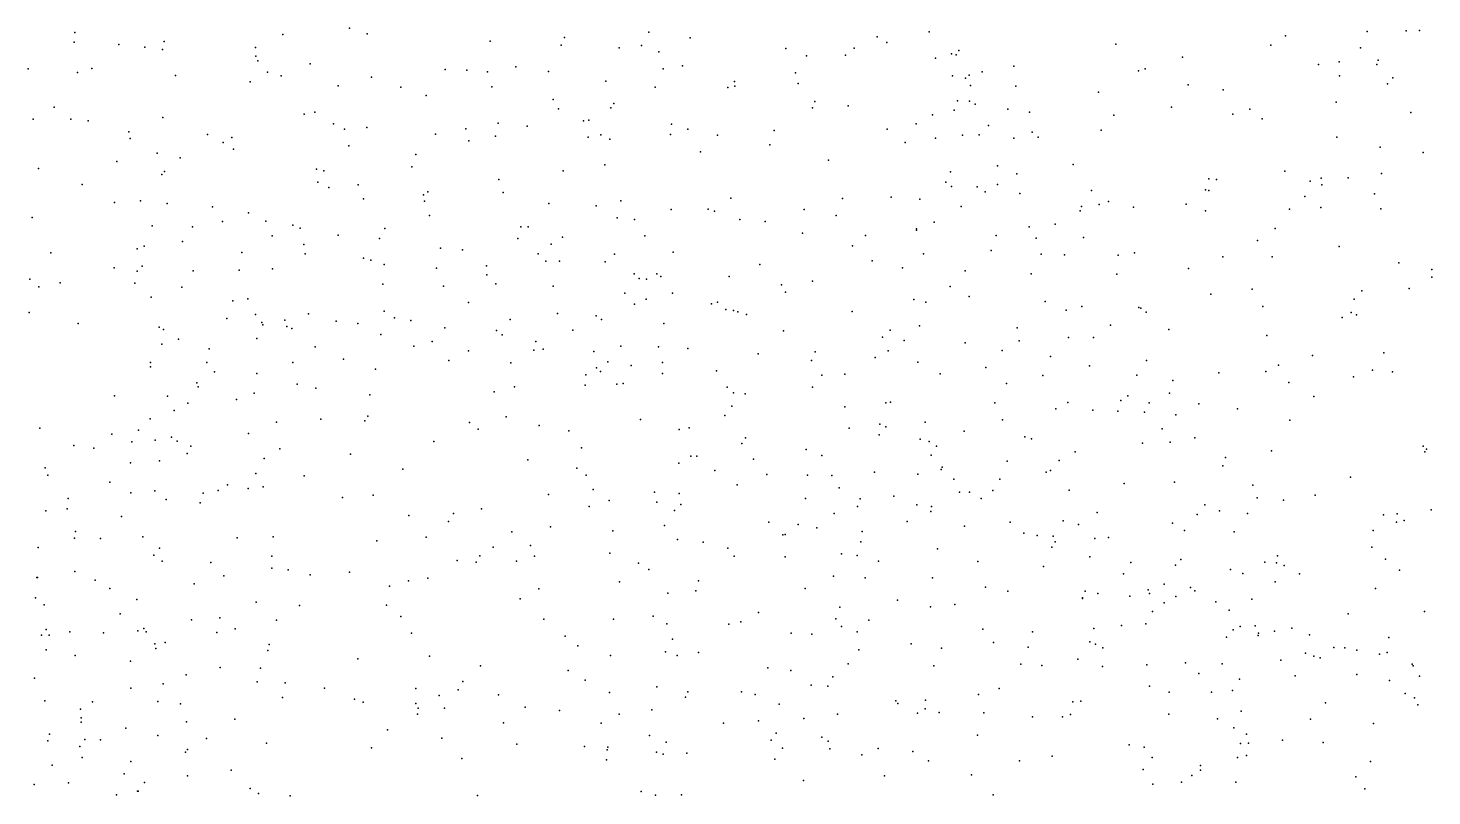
# Model space of a CAD drawing. Header units: metres. Extents: x -25 to 25, y -27.7 to 27.8.
# Drawn here: x -7.932 to -6.386, y 5.093 to 5.939 of the extents above; entities that cross this region are included whole.
import ezdxf

# ---------------------------------------------------------------- set-up
doc = ezdxf.new("R2010")
doc.units = ezdxf.units.M

msp = doc.modelspace()

# ---------------------------------------------------------------- linework, layer by layer
for p in [(-7.578, 5.9385, 21.4595), (-7.8812, 5.923, 15.9044), (-7.8804, 5.9338, 4.4609), (-7.7821, 5.9238, -0.7834), (-7.6512, 5.9314, -9.646), (-7.5585, 5.9322, 15.9353), (-7.423, 5.9242, -4.6136), (-7.3413, 5.928, 15.8193), (-7.2483, 5.934, -7.6147), (-7.2028, 5.9277, 25.7848), (-6.997, 5.9287, 25.5552), (-6.9863, 5.9225, 21.6341), (-6.9396, 5.9343, 25.2866), (-6.734, 5.9209, 15.2124), (-6.5474, 5.9298, 22.0088), (-6.4574, 5.9348, -23.1282), (-6.4143, 5.9356, 23.7515), (-6.3997, 5.9357, 15.8869), (-7.8321, 5.9203, 17.3688), (-7.8032, 5.9174, 17.7048), (-7.7838, 5.9149, -9.7399), (-7.6816, 5.9173, 21.4812), (-7.681, 5.9077, 15.9227), (-7.345, 5.9198, -9.0658), (-7.2809, 5.9168, 18.7837), (-7.2563, 5.9195, -19.3175), (-7.2372, 5.9122, -8.1257), (-7.0977, 5.916, 25.7292), (-7.0746, 5.9078, -6.9256), (-7.0319, 5.9087, 25.6526), (-7.0223, 5.9164, 20.9334), (-6.9326, 5.9053, 17.0988), (-6.9151, 5.9102, 25.0722), (-6.9101, 5.9092, 24.4353), (-6.9069, 5.9139, 24.9558), (-6.6609, 5.9064, 16.9201), (-6.5633, 5.9198, 16.8428), (-6.4646, 5.9169, 22.9013), (-7.9319, 5.8935, 17.3581), (-7.8776, 5.8897, 19.5667), (-7.8617, 5.894, 25.9168), (-7.679, 5.9026, 25.9254), (-7.6683, 5.8901, -0.3152), (-7.6214, 5.8992, 17.4458), (-7.4725, 5.8931, -0.1602), (-7.4489, 5.8922, 24.6695), (-7.4259, 5.8905, 17.423), (-7.3947, 5.8958, 25.9079), (-7.3587, 5.8906, 20.1965), (-7.2327, 5.8937, 21.5126), (-7.2114, 5.8969, -7.805), (-6.8813, 5.8902, 24.6933), (-6.8464, 5.8967, 17.0451), (-6.7091, 5.8914, 0.2775), (-6.7019, 5.8935, 21.1717), (-6.5111, 5.8983, 21.2832), (-6.4883, 5.9015, 15.7642), (-6.4466, 5.8986, -13.5054), (-6.4454, 5.9032, 19.0769), (-7.7696, 5.8862, 21.5109), (-7.6873, 5.8792, 14.7399), (-7.6534, 5.886, 17.8556), (-7.5904, 5.8749, 23.7597), (-7.5537, 5.8845, 24.3955), (-7.2956, 5.8802, 15.1493), (-7.1542, 5.8798, -4.7626), (-7.1537, 5.8745, 17.2863), (-7.0868, 5.8893, 21.5785), (-7.0838, 5.8774, 15.6454), (-6.914, 5.8858, 25.5042), (-6.8997, 5.8834, 24.5668), (-6.8957, 5.8867, 24.1376), (-6.8941, 5.8752, 25.3364), (-6.8444, 5.8745, -5.0893), (-6.6546, 5.8762, 23.883), (-6.4879, 5.8861, 16.8213), (-6.4349, 5.8772, 15.1003), (-6.429, 5.8839, 22.0811), (-7.5216, 5.8734, 25.9491), (-7.4937, 5.8643, 21.4903), (-7.4213, 5.8738, 18.2433), (-7.3536, 5.86, 19.1306), (-7.2413, 5.8735, 25.8647), (-7.1613, 5.8731, -0.0819), (-6.7533, 5.868, -5.2205), (-6.6158, 5.8704, 19.1874), (-7.9031, 5.8514, 21.5655), (-7.6279, 5.8436, 23.9838), (-7.616, 5.846, 24.1422), (-7.348, 5.8495, 20.4965), (-7.2901, 5.8508, -4.6609), (-7.287, 5.8555, -7.4036), (-7.0681, 5.8508, 19.6273), (-7.0656, 5.8578, 15.2658), (-7.0288, 5.853, 25.758), (-6.9122, 5.848, 0.0671), (-6.9085, 5.8585, 21.721), (-6.8953, 5.8582, 15.5996), (-6.8891, 5.8547, 24.8941), (-6.8529, 5.8493, 24.0337), (-6.8291, 5.8459, 19.3625), (-6.6729, 5.8516, 15.624), (-6.6054, 5.8436, 16.9363), (-6.5867, 5.8492, 15.6622), (-6.4916, 5.8571, 25.0265), (-6.4094, 5.8456, 23.7601), (-7.9263, 5.8382, 4.0642), (-7.8849, 5.8381, 15.8349), (-7.8656, 5.8365, 17.4494), (-7.7836, 5.84, 17.487), (-7.5955, 5.8332, 21.5081), (-7.559, 5.8291, 15.8407), (-7.4143, 5.8339, -9.2124), (-7.3823, 5.8305, -8.7861), (-7.3202, 5.8366, 18.4927), (-7.3146, 5.837, 25.9487), (-7.2234, 5.8327, 17.3544), (-6.954, 5.8331, 25.7227), (-6.9362, 5.843, 24.2705), (-6.8744, 5.8313, 25.0479), (-6.7365, 5.8427, 21.8838), (-6.5731, 5.8387, -20.7377), (-7.8209, 5.8243, 21.5562), (-7.8195, 5.8168, -1.012), (-7.7344, 5.8213, -22.2475), (-7.7171, 5.8124, 17.5379), (-7.7076, 5.8179, 21.5336), (-7.5836, 5.8272, -21.2724), (-7.4833, 5.8216, -9.3933), (-7.4499, 5.8276, 17.5026), (-7.4465, 5.8145, 23.4206), (-7.4171, 5.8197, 15.7684), (-7.3151, 5.8186, 15.7217), (-7.3012, 5.821, -7.2542), (-7.2913, 5.8164, 17.4328), (-7.2245, 5.8212, -13.2465), (-7.2053, 5.8272, 15.6641), (-7.1726, 5.8208, 21.5741), (-7.1102, 5.8257, -19.5355), (-6.9858, 5.8273, 15.592), (-6.9661, 5.8127, -4.903), (-6.9329, 5.8175, 24.373), (-6.9029, 5.8207, 24.6263), (-6.8845, 5.821, 25.6164), (-6.8464, 5.8173, 25.5029), (-6.8263, 5.824, 21.7981), (-6.8198, 5.8186, 15.5797), (-6.7502, 5.826, -6.8031), (-6.4908, 5.8183, 15.6872), (-7.7899, 5.8007, -4.3548), (-7.7056, 5.8051, 15.8354), (-7.5786, 5.8088, 25.9992), (-7.5048, 5.7995, -4.5486), (-7.1916, 5.8022, 25.9282), (-7.115, 5.8101, 25.8764), (-6.4431, 5.8074, 16.8531), (-6.3957, 5.8015, -5.6227), (-7.9204, 5.7841, 4.8386), (-7.834, 5.7915, 25.9723), (-7.7644, 5.7956, 4.4703), (-7.6143, 5.7832, -22.7684), (-7.6061, 5.7815, 19.4191), (-7.5095, 5.7857, 17.5707), (-7.3426, 5.7814, 17.5145), (-7.2967, 5.788, -0.1519), (-7.0505, 5.7931, 17.2665), (-6.8646, 5.7868, 24.9482), (-6.7813, 5.7884, -19.8119), (-7.8723, 5.7665, 15.7879), (-7.7847, 5.7772, 4.1417), (-7.7817, 5.7808, -18.7953), (-7.6129, 5.769, 17.6246), (-7.5683, 5.7661, -0.2448), (-7.4134, 5.7719, -8.9386), (-6.9212, 5.7689, 21.7482), (-6.9161, 5.7803, 24.0925), (-6.8643, 5.7662, 25.7184), (-6.843, 5.7781, 25.1847), (-6.6318, 5.7727, 25.1048), (-6.6233, 5.772, 15.587), (-6.5482, 5.7812, 23.8026), (-6.5202, 5.7699, -20.4349), (-6.5082, 5.7734, 16.9325), (-6.5072, 5.7659, 15.2151), (-6.4783, 5.7736, -6.7188), (-6.4415, 5.7784, 18.9843), (-7.6007, 5.763, 14.9051), (-7.5624, 5.7505, -19.143), (-7.4966, 5.7548, 18.0338), (-7.4917, 5.7582, 19.2916), (-7.4089, 5.7575, 21.5465), (-7.158, 5.7513, 17.3817), (-7.035, 5.751, 21.6933), (-6.9814, 5.7524, 15.3482), (-6.9151, 5.764, 24.5621), (-6.8867, 5.7636, 25.195), (-6.8782, 5.7583, 24.8229), (-6.8398, 5.7565, 23.9758), (-6.7608, 5.7596, 19.2505), (-6.6353, 5.7606, -5.3803), (-6.6316, 5.7598, -13.3912), (-6.5261, 5.7533, 21.9965), (-6.4492, 5.7562, 23.7732), (-7.8366, 5.7464, 21.5916), (-7.8081, 5.7483, 17.5941), (-7.7787, 5.7455, -12.6739), (-7.7287, 5.7419, -0.8677), (-7.6891, 5.7351, -21.469), (-7.4954, 5.7481, 24.8266), (-7.3585, 5.7455, 23.2993), (-7.3063, 5.7428, 18.9617), (-7.2793, 5.7482, 25.1097), (-7.2237, 5.7388, 17.4561), (-7.1831, 5.7392, 15.5903), (-7.176, 5.737, 20.8126), (-7.0773, 5.7388, -6.9428), (-6.9498, 5.7502, 24.1894), (-6.9044, 5.742, 24.699), (-6.7734, 5.7372, 25.3919), (-6.7718, 5.7421, 25.4963), (-6.7524, 5.7442, 23.0098), (-6.7423, 5.7478, 15.5356), (-6.7147, 5.7413, 23.886), (-6.6566, 5.7447, 21.9292), (-6.6354, 5.7375, 17.0333), (-6.5428, 5.7393, 0.655), (-6.5084, 5.7409, 22.8969), (-6.4422, 5.7394, 22.0498), (-7.9275, 5.7302, 17.5461), (-7.7954, 5.721, 14.604), (-7.751, 5.7198, -22.4512), (-7.7178, 5.7258, 21.5815), (-7.67, 5.726, 17.7053), (-7.6403, 5.7216, 15.7605), (-7.4898, 5.7322, 26.0546), (-7.3893, 5.7196, 17.6372), (-7.3811, 5.7198, 20.3284), (-7.2833, 5.7295, 20.676), (-7.2642, 5.7278, -8.3055), (-7.1481, 5.7277, 25.9839), (-7.1202, 5.7258, -20.7555), (-7.042, 5.7323, 15.5352), (-6.9343, 5.7249, 24.4558), (-6.8294, 5.7199, 21.0944), (-6.8008, 5.7226, 0.1364), (-7.6631, 5.71, -0.504), (-7.6323, 5.7184, 24.5095), (-7.5903, 5.7107, 17.9128), (-7.5451, 5.7069, 17.8002), (-7.539, 5.7178, 21.5564), (-7.3925, 5.707, 26.0646), (-7.3434, 5.7083, 19.9858), (-7.2529, 5.7099, 21.6101), (-7.0791, 5.7128, 17.3453), (-7.0097, 5.7103, 20.9654), (-6.9538, 5.7162, 25.8705), (-6.9537, 5.7174, 15.5077), (-6.8659, 5.7101, 24.9081), (-6.8218, 5.7074, 15.5012), (-6.7698, 5.7081, 25.2435), (-6.5782, 5.7046, 0.5086), (-6.5587, 5.7179, -5.5308), (-7.9069, 5.6913, 17.653), (-7.8118, 5.6954, 15.7489), (-7.8042, 5.6985, 17.6915), (-7.7617, 5.7036, 17.7424), (-7.6965, 5.6914, 4.2409), (-7.6284, 5.7004, -4.5202), (-7.6267, 5.69, 21.587), (-7.4776, 5.6961, 17.8707), (-7.4535, 5.6945, 15.1414), (-7.3702, 5.6901, 17.8309), (-7.3561, 5.7005, 21.5817), (-7.286, 5.6897, 17.6189), (-7.2215, 5.6918, -7.5715), (-7.0242, 5.6988, 23.0742), (-6.946, 5.6902, 24.1146), (-6.8715, 5.6936, 25.8174), (-6.8164, 5.6895, -5.0585), (-6.7907, 5.6888, 25.1454), (-6.7316, 5.6886, -20.1415), (-6.7135, 5.6911, -20.6856), (-6.4882, 5.698, 15.5927), (-7.8372, 5.6748, 17.78), (-7.8062, 5.6766, -4.4571), (-7.6628, 5.6736, 17.9436), (-7.5624, 5.6853, 17.9519), (-7.5544, 5.6832, -12.8654), (-7.5399, 5.6783, -21.0945), (-7.4822, 5.6743, 18.0179), (-7.4273, 5.677, 25.0628), (-7.3618, 5.6821, 15.6536), (-7.3468, 5.6819, 17.9226), (-7.2965, 5.6814, 17.7089), (-7.126, 5.6783, 25.2646), (-7.0025, 5.6824, 17.3001), (-6.9689, 5.6747, 21.7569), (-6.6542, 5.6739, -6.7051), (-6.6163, 5.6867, 19.093), (-6.5621, 5.6867, 23.7956), (-6.4224, 5.6802, 21.3431), (-7.9301, 5.6622, 21.5837), (-7.8966, 5.658, 26.0156), (-7.8142, 5.6579, -1.1284), (-7.8118, 5.6708, 26.0411), (-7.75, 5.6713, 19.4305), (-7.6996, 5.6719, 24.3453), (-7.4267, 5.6668, 18.1504), (-7.2647, 5.6681, 18.6678), (-7.2589, 5.6629, -23.1659), (-7.2511, 5.6622, 17.7838), (-7.2396, 5.6679, 26.0512), (-7.2352, 5.6652, 15.3233), (-7.1598, 5.665, -4.6589), (-7.0681, 5.6601, -0.1121), (-6.9001, 5.6714, 23.9854), (-6.8275, 5.668, 23.9342), (-6.7329, 5.6676, 25.3214), (-6.3862, 5.6728, -5.739), (-6.3861, 5.6643, 16.9223), (-7.9201, 5.6537, 17.776), (-7.7964, 5.6424, 17.9666), (-7.7627, 5.6532, -21.7239), (-7.5412, 5.6567, 18.077), (-7.4745, 5.6544, -8.7632), (-7.4168, 5.6571, -0.2521), (-7.3538, 5.6546, 18.0889), (-7.2747, 5.6469, -7.3394), (-7.2223, 5.6466, 17.6728), (-7.1022, 5.6558, 21.7002), (-7.0978, 5.6478, 15.5149), (-6.9165, 5.654, 24.6813), (-6.8958, 5.6432, 21.807), (-6.6295, 5.6455, 17.08), (-6.5839, 5.651, 21.9704), (-6.4633, 5.6493, 23.7675), (-6.4113, 5.6519, 15.6046), (-7.7065, 5.6383, 18.0486), (-7.6898, 5.6404, 21.6344), (-7.5399, 5.6268, 26.1005), (-7.4471, 5.6365, 26.0952), (-7.264, 5.6347, 23.1794), (-7.2514, 5.6401, 18.0547), (-7.1792, 5.635, -7.7328), (-7.1726, 5.6369, 17.9629), (-7.1635, 5.6289, 17.5811), (-7.1552, 5.6275, 26.0452), (-6.9566, 5.6396, 24.4468), (-6.9434, 5.6368, 24.5568), (-6.8121, 5.6375, 17.1731), (-6.789, 5.628, 21.8817), (-6.7715, 5.6322, 23.8795), (-6.709, 5.6311, 25.3939), (-6.7067, 5.6304, 25.5579), (-6.5722, 5.632, 15.5232), (-6.4718, 5.6402, 22.0299), (-7.9307, 5.6255, 17.8683), (-7.8767, 5.6132, 15.6997), (-7.7131, 5.619, 14.7749), (-7.6815, 5.6234, 17.8032), (-7.6745, 5.6146, 24.6621), (-7.6735, 5.612, 18.1309), (-7.6491, 5.6172, -0.6297), (-7.623, 5.6241, 15.7171), (-7.5926, 5.616, -0.3946), (-7.5689, 5.6134, 18.2022), (-7.5283, 5.6196, -9.2382), (-7.5105, 5.6166, -9.0022), (-7.4011, 5.6178, -20.9323), (-7.3489, 5.6243, 21.6465), (-7.3065, 5.6217, 18.1891), (-7.3004, 5.6178, 25.2362), (-7.2318, 5.6132, 15.5572), (-7.1505, 5.6262, -7.9471), (-7.141, 5.6234, 17.7405), (-7.0246, 5.6266, -4.7612), (-6.7402, 5.6115, 25.2259), (-6.7009, 5.6257, 15.4882), (-6.485, 5.62, 18.949), (-6.4749, 5.6254, -23.1757), (-6.469, 5.623, 0.8796), (-7.7875, 5.6093, -9.5823), (-7.7827, 5.6068, 15.7159), (-7.7663, 5.5962, 26.0804), (-7.6799, 5.5968, 23.6572), (-7.6471, 5.61, -9.4603), (-7.6416, 5.608, -21.2697), (-7.5435, 5.6012, -17.7235), (-7.4731, 5.6085, 15.6714), (-7.4162, 5.6056, 18.2367), (-7.41, 5.6009, -19.4353), (-7.3321, 5.6062, -17.7618), (-7.1, 5.6054, 17.8318), (-6.991, 5.5983, 25.9845), (-6.9827, 5.6061, 15.4848), (-6.9503, 5.6109, 24.0331), (-6.8427, 5.6085, 25.3269), (-6.7861, 5.5979, 19.2165), (-6.7588, 5.598, 25.758), (-6.6758, 5.6067, 23.8074), (-6.568, 5.6001, -6.5949), (-7.7845, 5.5907, 18.0951), (-7.7325, 5.5853, 4.5713), (-7.6158, 5.5878, -17.9142), (-7.507, 5.5883, 18.2561), (-7.487, 5.5936, 21.6643), (-7.4468, 5.5833, -8.5957), (-7.375, 5.584, 20.4185), (-7.3727, 5.5936, 15.2557), (-7.3649, 5.5852, -18.0245), (-7.3089, 5.5827, 20.6282), (-7.2792, 5.5883, 26.0964), (-7.2378, 5.5877, -17.6308), (-7.2054, 5.5857, 18.2183), (-7.0652, 5.5822, 17.9587), (-6.985, 5.5831, 24.3895), (-6.9673, 5.5948, 19.4053), (-6.8999, 5.592, 17.2635), (-6.8592, 5.5835, -4.952), (-6.8405, 5.5942, 25.8651), (-6.439, 5.581, 15.5548), (-7.7972, 5.5657, 21.6814), (-7.797, 5.5703, -22.277), (-7.7349, 5.5706, 4.002), (-7.6404, 5.5706, -17.5805), (-7.5846, 5.5742, 19.3089), (-7.4687, 5.5725, -17.4876), (-7.4004, 5.5699, 19.1242), (-7.2934, 5.5713, -4.588), (-7.2679, 5.5672, 21.7266), (-7.2334, 5.5704, -7.1631), (-7.1281, 5.58, 18.161), (-7.0691, 5.5727, 21.7585), (-6.999, 5.5761, 17.3543), (-6.9523, 5.5708, 21.8018), (-6.8773, 5.5651, 24.8245), (-6.8061, 5.5772, 25.0235), (-6.7633, 5.5667, 25.099), (-6.7004, 5.5725, 21.9137), (-6.555, 5.5676, 23.7712), (-6.5175, 5.578, 15.3053), (-7.7268, 5.5601, 18.2015), (-7.68, 5.5583, 24.8584), (-7.5493, 5.5632, -18.1149), (-7.3176, 5.557, 15.5817), (-7.3059, 5.5646, -8.4032), (-7.3017, 5.5605, 18.2958), (-7.2334, 5.5585, -7.4924), (-7.1738, 5.5611, -0.2546), (-7.0577, 5.5565, 26.0418), (-7.0325, 5.5577, 17.5263), (-6.9274, 5.558, -20.0375), (-6.8145, 5.5563, -20.4071), (-6.7111, 5.5566, 21.1525), (-6.6713, 5.5508, 25.3741), (-6.6206, 5.5591, 0.3571), (-6.5691, 5.5604, 25.2105), (-6.4723, 5.5547, 23.7558), (-6.4516, 5.5619, -6.4783), (-6.4295, 5.5601, 17.0039), (-7.7461, 5.5479, 23.8174), (-7.7445, 5.5438, -17.7306), (-7.6828, 5.5367, -19.091), (-7.6357, 5.5466, 18.2694), (-7.6152, 5.5422, 26.1184), (-7.5557, 5.5349, 17.9311), (-7.4188, 5.5383, 18.3358), (-7.3962, 5.5437, -18.1769), (-7.3184, 5.5454, -17.4324), (-7.2837, 5.5467, 18.924), (-7.2767, 5.5472, -19.6307), (-7.1622, 5.5434, 21.7544), (-7.1553, 5.5369, 25.3894), (-7.1424, 5.5358, 18.2678), (-7.0683, 5.5433, 15.4812), (-6.8546, 5.5473, 24.9148), (-6.6749, 5.5365, 25.6403), (-6.5436, 5.5484, 15.4963), (-7.8369, 5.5337, 18.1719), (-7.7785, 5.5334, -17.9272), (-7.756, 5.5255, -18.1382), (-7.7025, 5.5296, 26.1105), (-7.157, 5.5223, -7.0307), (-7.0326, 5.5217, 24.2586), (-6.9875, 5.526, 17.8592), (-6.9821, 5.5266, 17.979), (-6.8674, 5.526, 25.9496), (-6.8003, 5.5194, -23.2398), (-6.7871, 5.5264, 17.2034), (-6.7288, 5.5286, -6.62), (-6.7209, 5.5339, 17.146), (-6.6976, 5.5261, -5.3239), (-6.6427, 5.5249, 25.5576), (-6.6003, 5.5194, -13.2371), (-6.5162, 5.5331, 22.843), (-7.7974, 5.5084, 15.6725), (-7.7711, 5.5175, 19.4213), (-7.6584, 5.5048, 15.6693), (-7.6095, 5.5079, -9.0587), (-7.561, 5.5064, -18.3102), (-7.5579, 5.5112, -0.5082), (-7.4457, 5.5045, 25.2388), (-7.4054, 5.5108, 15.6071), (-7.2577, 5.5077, 19.7893), (-7.1648, 5.5121, -13.1752), (-6.9442, 5.5046, 15.452), (-6.8589, 5.5074, 23.8818), (-6.7593, 5.518, 25.8237), (-6.7318, 5.5169, 15.4548), (-6.7025, 5.5156, 22.8877), (-6.668, 5.5127, 25.2878), (-6.5424, 5.5069, 17.0861), (-7.9188, 5.4983, -9.54), (-7.8397, 5.4916, 21.7096), (-7.8104, 5.4959, -17.577), (-7.7741, 5.4881, 21.7753), (-7.6891, 5.4924, 21.7784), (-7.4362, 5.497, 26.1405), (-7.3692, 5.5012, 23.2167), (-7.3364, 5.4953, 18.4057), (-7.2151, 5.4967, -8.2024), (-7.204, 5.4986, -18.1676), (-7.1419, 5.4876, 18.3443), (-7.0276, 5.4981, 18.2226), (-6.9948, 5.4907, 24.0461), (-6.994, 5.5024, 17.6094), (-6.9874, 5.4997, 24.4708), (-6.9011, 5.4948, 17.3121), (-6.8343, 5.4886, -0.0238), (-6.6831, 5.4974, 23.7796), (-7.8816, 5.4791, -17.8239), (-7.8595, 5.4762, 14.1653), (-7.8176, 5.4832, 14.3232), (-7.792, 5.485, 26.1035), (-7.7678, 5.4837, 14.6424), (-7.7526, 5.4784, 18.3151), (-7.6546, 5.4754, 18.3667), (-7.4851, 5.4836, 18.4092), (-7.3225, 5.4765, 26.1399), (-7.1461, 5.4811, 23.0387), (-7.075, 5.4747, 26.0871), (-6.9495, 5.4859, 17.6915), (-6.9396, 5.4836, 17.3972), (-6.9316, 5.4785, 23.9311), (-6.827, 5.4864, 15.4458), (-6.7047, 5.4817, 25.1907), (-6.6744, 5.4829, 21.9292), (-6.6472, 5.4874, -5.4895), (-6.5626, 5.4733, -5.7723), (-6.3959, 5.4785, 17.0263), (-6.3921, 5.4751, 22.767), (-7.8193, 5.4599, -21.9557), (-7.7871, 5.4623, -9.4128), (-7.7567, 5.4703, -17.3862), (-7.6719, 5.4649, 25.0391), (-7.5768, 5.4694, -4.5428), (-7.3815, 5.4634, 21.7849), (-7.2154, 5.4598, 26.1245), (-7.2021, 5.4673, -7.6306), (-7.1954, 5.4675, 15.3952), (-7.1332, 5.4641, 19.5953), (-7.0579, 5.4682, -18.0637), (-6.9376, 5.4683, -0.1691), (-6.8539, 5.4618, 21.8774), (-6.7967, 5.4626, 25.4358), (-6.7789, 5.4721, 23.8034), (-6.6163, 5.4568, 15.3863), (-6.6135, 5.466, 25.4886), (-6.3939, 5.4721, 15.2747), (-7.9132, 5.4546, 26.0655), (-7.91, 5.4463, 15.6532), (-7.6811, 5.4483, -0.9348), (-7.6279, 5.4456, 23.5035), (-7.5193, 5.453, 21.7979), (-7.3275, 5.4542, -18.3323), (-7.3175, 5.4466, 15.5532), (-7.1756, 5.4516, 15.4959), (-7.1185, 5.4473, 21.8029), (-7.0735, 5.4464, 15.4654), (-7.0469, 5.446, -4.7214), (-6.9998, 5.4498, 15.433), (-6.952, 5.4474, 22.9286), (-6.9264, 5.4526, 26.0188), (-6.9252, 5.4551, 19.3371), (-6.9127, 5.4422, 17.5877), (-6.8619, 5.4419, 18.0316), (-6.8109, 5.4498, 24.9633), (-6.8062, 5.4515, 15.4277), (-6.4759, 5.4442, 23.7209), (-7.842, 5.4389, -18.6998), (-7.8186, 5.4269, 24.3314), (-7.7923, 5.4291, -22.5875), (-7.7392, 5.4265, -17.234), (-7.7227, 5.4295, 23.6531), (-7.7123, 5.4357, 4.0969), (-7.6897, 5.4319, 26.1258), (-7.6731, 5.4335, -18.5302), (-7.3095, 5.4305, 20.5459), (-7.2421, 5.4277, 18.8235), (-7.2148, 5.4262, 18.4627), (-7.1511, 5.4359, -7.929), (-7.0388, 5.4324, 24.3805), (-6.9064, 5.4276, 24.8136), (-6.8952, 5.4277, 18.2148), (-6.8697, 5.4294, 17.6671), (-6.7856, 5.43, 19.1995), (-6.725, 5.4372, 17.2207), (-6.6697, 5.4387, 25.7409), (-6.5832, 5.4356, 23.733), (-7.8876, 5.4206, -18.6583), (-7.7799, 5.4198, 4.5949), (-7.7425, 5.4161, 18.4217), (-7.5855, 5.4218, 18.4661), (-7.5518, 5.4243, 15.6517), (-7.3588, 5.425, 20.0956), (-7.3141, 5.412, 19.9287), (-7.2922, 5.4187, -17.2356), (-7.2397, 5.4168, 21.7974), (-7.213, 5.4141, -7.1375), (-7.0757, 5.4206, -23.2321), (-7.0186, 5.4121, -17.4472), (-7.0157, 5.4205, 24.4959), (-6.9785, 5.4234, 24.6187), (-6.9534, 5.4137, 15.4452), (-6.9372, 5.4119, -17.6088), (-6.8826, 5.4209, 17.5105), (-6.6362, 5.4136, 25.6428), (-6.5785, 5.4213, 0.6212), (-6.5494, 5.419, 22.0047), (-6.5145, 5.4243, 17.1014), (-7.9123, 5.407, 18.407), (-7.889, 5.4095, 13.98), (-7.8292, 5.4008, 18.4357), (-7.5127, 5.4022, -19.4616), (-7.4688, 5.3954, -18.5621), (-7.4634, 5.4041, -20.9866), (-7.4327, 5.4094, 18.0669), (-7.2202, 5.4074, -4.618), (-7.0442, 5.4042, -18.2127), (-6.9641, 5.3955, 23.9182), (-6.938, 5.4065, 24.7238), (-6.7921, 5.3962, 17.967), (-6.7546, 5.4053, 15.439), (-6.6446, 5.403, 17.1668), (-6.62, 5.4072, -23.2028), (-6.589, 5.4043, -6.0736), (-6.4396, 5.4029, 21.2539), (-6.4245, 5.4037, -13.2369), (-6.4165, 5.3964, 17.0774), (-6.3868, 5.4081, 15.4909), (-7.8798, 5.3846, 18.519), (-7.3991, 5.3839, -8.4828), (-7.3565, 5.3894, 20.3113), (-7.2879, 5.3851, 18.3042), (-7.231, 5.3909, 18.4934), (-7.1163, 5.3947, 26.1148), (-7.101, 5.3809, -20.0902), (-7.0981, 5.3813, -6.969), (-7.0839, 5.392, 18.4534), (-7.0635, 5.3884, 24.1552), (-7.0133, 5.3846, 23.9984), (-6.9007, 5.3903, 21.8717), (-6.8506, 5.3948, 17.3825), (-6.8356, 5.3827, -13.1265), (-6.8209, 5.3799, 18.1628), (-6.8033, 5.3794, 23.7684), (-6.7751, 5.3922, 17.7805), (-6.6716, 5.3937, 23.7294), (-6.6584, 5.3854, -5.6303), (-6.6037, 5.3841, 25.5515), (-6.4508, 5.3856, 22.088), (-6.4251, 5.3946, 18.8244), (-7.9209, 5.3668, -9.3405), (-7.8806, 5.377, 26.0791), (-7.852, 5.3767, 21.6823), (-7.8056, 5.3786, -21.6446), (-7.7872, 5.3662, 14.4187), (-7.7015, 5.3776, 14.902), (-7.6622, 5.3784, 17.8201), (-7.5478, 5.374, 17.932), (-7.4936, 5.3783, 18.5254), (-7.4196, 5.3673, 15.2651), (-7.3786, 5.3691, 18.5426), (-7.2168, 5.3756, 26.1342), (-7.1886, 5.3726, 25.5135), (-7.1614, 5.3661, 18.5143), (-7.0149, 5.3731, -20.3472), (-6.9305, 5.3652, 18.3495), (-6.8045, 5.367, 25.942), (-6.8009, 5.3731, 17.5381), (-6.7571, 5.3768, 21.9127), (-6.7421, 5.3777, 17.2884), (-6.4522, 5.3673, 25.2456), (-7.7934, 5.3584, 15.6511), (-7.7843, 5.3517, -18.9352), (-7.7308, 5.3503, 18.5021), (-7.6636, 5.3573, -18.8179), (-7.4593, 5.3525, -0.5481), (-7.4386, 5.3507, 25.374), (-7.4345, 5.3577, -4.5742), (-7.3942, 5.3516, -19.6836), (-7.3744, 5.3573, 21.8421), (-7.2913, 5.3605, 15.532), (-7.2597, 5.3494, -0.4693), (-7.1545, 5.3572, 15.4797), (-7.0983, 5.3565, 24.2376), (-7.0362, 5.36, 19.4838), (-7.019, 5.3579, 21.8594), (-6.9955, 5.3517, 18.4345), (-6.8861, 5.3514, -6.6651), (-6.7628, 5.3566, 18.0871), (-6.7178, 5.3503, 17.8867), (-6.6625, 5.3535, -6.235), (-6.5702, 5.3506, 25.3685), (-6.5571, 5.35, 0.8783), (-6.556, 5.3576, 17.1358), (-6.4371, 5.354, 23.6617), (-7.9224, 5.3337, 21.3791), (-7.9214, 5.3337, -19.107), (-7.8805, 5.3404, 18.5945), (-7.7165, 5.3355, 26.1259), (-7.6634, 5.344, -19.2106), (-7.6454, 5.3423, 18.5305), (-7.6214, 5.3369, 26.14), (-7.578, 5.3395, 21.8754), (-7.4918, 5.3332, 21.871), (-7.2484, 5.3425, -19.9068), (-7.0449, 5.3353, 26.0931), (-7.01, 5.3335, 15.4474), (-6.9362, 5.3335, -4.878), (-6.8139, 5.3458, -0.1236), (-6.7256, 5.3377, 0.0114), (-6.6685, 5.3473, 21.9469), (-6.6078, 5.3425, 25.3935), (-6.5944, 5.3381, 0.4713), (-6.5489, 5.3469, 23.6833), (-6.5319, 5.338, 22.0398), (-6.4217, 5.3418, 1.0412), (-7.858, 5.3309, -4.6102), (-7.842, 5.3216, -16.8826), (-7.749, 5.3269, 21.8779), (-7.5338, 5.3244, -17.0372), (-7.5129, 5.33, -8.5828), (-7.3694, 5.3215, 15.5572), (-7.2807, 5.3291, 18.5763), (-7.1966, 5.3193, -8.0242), (-7.1936, 5.3302, -7.7768), (-7.0763, 5.3216, -20.6664), (-6.8778, 5.323, -23.2316), (-6.8532, 5.3189, 18.3269), (-6.7681, 5.3186, 25.531), (-6.6987, 5.3202, 25.8218), (-6.6811, 5.3265, 17.7127), (-6.6521, 5.3227, 17.2437), (-6.6472, 5.3191, 17.7893), (-6.5588, 5.329, 21.1599), (-6.4481, 5.3217, 22.73), (-7.9238, 5.3114, 19.0326), (-7.914, 5.3036, -9.1186), (-7.812, 5.3096, 4.0966), (-7.6807, 5.3068, 19.3605), (-7.6329, 5.303, -8.7026), (-7.5374, 5.3033, 18.6002), (-7.3901, 5.3103, 18.6024), (-7.2275, 5.3165, 19.8104), (-6.9744, 5.3088, 24.7108), (-6.9116, 5.304, 18.4238), (-6.771, 5.3113, 22.7998), (-6.7709, 5.3105, 18.2324), (-6.7538, 5.3162, 17.3527), (-6.7186, 5.3134, 17.4969), (-6.6969, 5.3163, 19.1421), (-6.6809, 5.306, 17.5833), (-6.6682, 5.3127, -5.8481), (-6.6239, 5.3069, 15.4357), (-6.5843, 5.3101, 25.4965), (-7.8304, 5.2938, 24.1749), (-7.7518, 5.2871, -19.0013), (-7.7208, 5.2895, 25.1428), (-7.6583, 5.2867, -12.8846), (-7.5215, 5.291, 15.6184), (-7.3641, 5.2878, -13.0394), (-7.2873, 5.2879, -23.1933), (-7.2437, 5.2911, 18.9101), (-7.1277, 5.2953, 21.851), (-7.0424, 5.2883, 24.5624), (-7.0381, 5.3013, 18.5169), (-7.0061, 5.2869, 23.9255), (-6.9381, 5.3014, 23.815), (-6.6936, 5.2965, 18.0792), (-6.6095, 5.2977, 25.6443), (-6.4785, 5.2939, 17.1289), (-6.3941, 5.2965, -23.1603), (-7.9121, 5.2765, 24.6646), (-7.8861, 5.2741, 18.6687), (-7.849, 5.273, 4.5498), (-7.8111, 5.2751, 25.0033), (-7.8044, 5.2777, 23.951), (-7.8017, 5.2739, 21.7932), (-7.7239, 5.2731, 23.6277), (-7.704, 5.2773, -4.6068), (-7.5096, 5.2725, 26.1518), (-7.2286, 5.2828, 21.867), (-7.1603, 5.2826, 18.6005), (-7.1469, 5.2851, -13.0696), (-7.0918, 5.2726, 24.4428), (-7.0688, 5.2716, -4.7718), (-7.0364, 5.2799, -6.8565), (-7.019, 5.2739, 20.8013), (-6.8805, 5.2769, -17.4575), (-6.826, 5.2741, 25.9764), (-6.7584, 5.2778, 15.4272), (-6.728, 5.2808, 21.9318), (-6.7012, 5.2827, 17.4176), (-6.6049, 5.2761, 17.9824), (-6.5971, 5.2797, 17.6606), (-6.5806, 5.2805, 17.8244), (-6.5771, 5.2726, 17.5783), (-6.5593, 5.2747, 17.7369), (-6.5405, 5.2781, 19.0119), (-7.9172, 5.2704, 21.306), (-7.9087, 5.2705, 18.92), (-7.7923, 5.2607, 4.2911), (-7.7912, 5.2558, 14.0181), (-7.781, 5.2622, -8.8473), (-7.6664, 5.26, -19.0457), (-7.3404, 5.2693, 18.1963), (-7.3264, 5.2586, 21.8729), (-7.2223, 5.2658, 26.1386), (-6.9596, 5.2609, -0.3596), (-6.9261, 5.256, 26.0441), (-6.869, 5.2623, 21.8964), (-6.8307, 5.2572, -5.1277), (-6.7629, 5.2629, -5.4699), (-6.7564, 5.2604, -17.8366), (-6.7486, 5.2565, 25.8866), (-6.6122, 5.268, 17.4664), (-6.5776, 5.2701, 23.649), (-6.5209, 5.2706, 15.4399), (-6.4941, 5.2566, 17.6001), (-6.482, 5.2564, 15.3771), (-6.4335, 5.2678, 22.1451), (-7.9121, 5.254, 24.45), (-7.8801, 5.2481, -21.9917), (-7.8192, 5.2418, 21.6647), (-7.6679, 5.2536, 26.1304), (-7.5689, 5.2444, 21.8984), (-7.4898, 5.2473, 23.248), (-7.2907, 5.2481, 20.4271), (-7.2299, 5.2519, 18.6429), (-7.2173, 5.2478, 25.5991), (-7.1937, 5.2513, 15.4856), (-7.0172, 5.2541, 22.8382), (-6.7761, 5.2439, -6.2282), (-6.5523, 5.2428, 17.3667), (-6.5254, 5.2504, 17.4722), (-6.5161, 5.2471, 17.2808), (-6.509, 5.2454, 17.9339), (-6.4686, 5.2538, 17.7938), (-6.4439, 5.2495, 17.6924), (-6.4354, 5.2514, 18.8975), (-7.7579, 5.2268, -1.1071), (-7.7204, 5.2349, -22.8618), (-7.6758, 5.234, 21.8958), (-7.4336, 5.2366, 18.0627), (-7.3373, 5.2313, 18.6781), (-7.1172, 5.2342, 24.262), (-7.092, 5.2314, 26.1058), (-7.0289, 5.2388, 18.5737), (-6.9345, 5.2367, -17.316), (-6.8386, 5.2384, 24.9745), (-6.8155, 5.2369, 23.6931), (-6.7488, 5.236, 18.3342), (-6.7002, 5.2377, 21.0222), (-6.6574, 5.2397, 18.2198), (-6.6428, 5.2281, 25.2809), (-6.6172, 5.2388, 22.0087), (-6.5368, 5.2257, 18.0918), (-6.4686, 5.2271, 23.5895), (-6.4079, 5.2383, 17.5419), (-6.4066, 5.2365, 17.2269), (-6.3996, 5.2251, 17.4472), (-7.925, 5.2229, 15.6314), (-7.8187, 5.2121, -18.5162), (-7.7833, 5.2167, 17.7387), (-7.6797, 5.2188, -16.8259), (-7.6487, 5.2179, 23.5025), (-7.6056, 5.2121, 25.3227), (-7.5051, 5.2117, 19.2432), (-7.4585, 5.2102, -18.9015), (-7.4533, 5.2195, 15.5866), (-7.3184, 5.2207, 26.1436), (-7.2397, 5.2133, -7.4819), (-7.0697, 5.2153, 24.0709), (-7.0512, 5.2143, 19.5431), (-7.0456, 5.2246, 24.6344), (-6.8625, 5.2116, -6.4596), (-6.6971, 5.2143, 25.1971), (-6.6056, 5.2094, 25.4655), (-6.598, 5.2218, 15.4259), (-6.4328, 5.2205, 17.3459), (-7.9133, 5.1982, -17.6312), (-7.861, 5.1971, 13.8901), (-7.7889, 5.1974, -21.3899), (-7.7641, 5.1947, 14.7447), (-7.6516, 5.2017, -0.8664), (-7.5725, 5.1999, 18.6894), (-7.5628, 5.1966, -19.5307), (-7.5049, 5.1951, -20.8878), (-7.4792, 5.2039, 18.6925), (-7.4138, 5.2045, 26.1423), (-7.2916, 5.2074, -8.2521), (-7.2081, 5.2022, 18.6693), (-7.2056, 5.2081, -4.696), (-7.1465, 5.2078, 21.8682), (-7.1312, 5.2051, -0.5103), (-7.105, 5.1942, 24.1888), (-6.9764, 5.1982, -18.4499), (-6.9743, 5.1951, 15.4367), (-6.9438, 5.1986, 24.8649), (-6.8854, 5.2052, 22.7693), (-6.7815, 5.1971, -5.6906), (-6.7728, 5.1975, -18.1582), (-6.6754, 5.2076, 25.7702), (-6.6288, 5.2076, 25.6621), (-6.5033, 5.1959, 25.4303), (-6.4157, 5.2062, 15.4367), (-6.4053, 5.2012, 23.5295), (-7.8743, 5.189, 4.4108), (-7.8733, 5.1793, 18.8631), (-7.5031, 5.1832, 21.8926), (-7.5023, 5.1899, -4.6402), (-7.4732, 5.19, 15.1981), (-7.3846, 5.1909, 21.8809), (-7.3466, 5.1873, 23.0573), (-7.2809, 5.1833, 20.1464), (-7.2452, 5.1883, 21.8737), (-7.0777, 5.1787, 15.4516), (-7.0405, 5.1835, 23.9529), (-6.9527, 5.1846, -6.6171), (-6.9441, 5.1891, 23.7564), (-6.9286, 5.1852, 21.8882), (-6.8795, 5.185, 23.6768), (-6.8258, 5.1804, 18.4951), (-6.7929, 5.1806, 25.9108), (-6.7839, 5.1829, 25.6812), (-6.6759, 5.1832, 18.3435), (-6.5962, 5.1865, 0.2885), (-6.4017, 5.1936, 18.0545), (-7.8733, 5.1747, 18.9736), (-7.8243, 5.168, 21.5221), (-7.7576, 5.1748, 26.1009), (-7.7043, 5.1778, 14.9136), (-7.5363, 5.1661, 15.6217), (-7.4083, 5.1737, -16.9593), (-7.3007, 5.1734, -18.7863), (-7.1662, 5.1736, 18.6994), (-7.1277, 5.1759, -18.6063), (-6.6223, 5.1781, 0.1056), (-6.6041, 5.1684, -13.0969), (-6.5197, 5.1777, 22.1022), (-6.4506, 5.173, 18.1345), (-7.9102, 5.1542, 26.0471), (-7.9084, 5.1615, 19.4242), (-7.8749, 5.1478, -1.2678), (-7.8693, 5.1555, 21.3198), (-7.852, 5.1553, 18.7734), (-7.7891, 5.1599, 21.7494), (-7.7353, 5.1567, 21.8722), (-7.6694, 5.1514, -19.3048), (-7.4763, 5.1569, 25.4928), (-7.3939, 5.1503, 19.145), (-7.3192, 5.1477, 15.3061), (-7.2478, 5.16, 15.5036), (-7.2292, 5.1524, -7.7094), (-7.1138, 5.1547, 15.3992), (-7.1081, 5.1623, 24.3865), (-7.0578, 5.1581, 26.0755), (-7.0508, 5.1535, 24.7042), (-6.8865, 5.1603, 24.9513), (-6.7194, 5.1495, -17.6851), (-6.5967, 5.151, 22.0521), (-6.5904, 5.1615, 0.5023), (-6.588, 5.1515, 18.318), (-6.5508, 5.1547, 0.9264), (-6.5058, 5.1521, 18.2375), (-7.8723, 5.1358, -4.7686), (-7.7587, 5.1417, 18.7201), (-7.7564, 5.1446, 14.3552), (-7.5538, 5.1464, -8.5566), (-7.4543, 5.1346, 15.5856), (-7.295, 5.1332, 18.7545), (-7.2941, 5.1442, 18.2826), (-7.2936, 5.1471, -20.0798), (-7.24, 5.1414, 26.119), (-7.2327, 5.1393, 25.7561), (-7.2065, 5.1405, 19.9432), (-7.1098, 5.1338, 24.5681), (-7.1012, 5.1461, 24.2936), (-7.049, 5.1453, 20.6654), (-7.0139, 5.1386, -23.2268), (-6.9958, 5.1455, 25.8045), (-6.9577, 5.1423, 18.6342), (-6.8402, 5.1321, -5.8698), (-6.8042, 5.1372, 25.0551), (-6.7028, 5.1469, 23.5791), (-6.694, 5.1355, 21.982), (-6.6001, 5.1356, 0.6581), (-6.5904, 5.1379, 23.5453), (-7.9054, 5.1274, 21.2085), (-7.826, 5.1178, -16.5854), (-7.8186, 5.1313, 15.6434), (-7.7081, 5.1217, 15.643), (-6.9404, 5.1319, 26.0158), (-6.704, 5.1225, 25.2305), (-6.6411, 5.1269, 19.1641), (-6.641, 5.1216, 25.6181), (-6.4538, 5.1314, -17.1198), (-7.9251, 5.1058, -22.1729), (-7.8873, 5.1078, 19.0326), (-7.8037, 5.108, 21.6015), (-7.7565, 5.1155, -19.4713), (-7.6873, 5.1016, -20.9514), (-7.0781, 5.1102, 24.1159), (-6.9888, 5.1155, 23.8045), (-6.8932, 5.1165, -6.3169), (-6.6933, 5.1063, 18.4764), (-6.6618, 5.1087, -17.219), (-6.6505, 5.1157, 25.3678), (-6.602, 5.1085, 18.3965), (-6.4698, 5.1145, 21.0569), (-6.46, 5.1012, 15.4091), (-7.8347, 5.0946, 21.3915), (-7.8115, 5.0988, 26.069), (-7.8106, 5.0987, 23.9971), (-7.6783, 5.0959, 26.0996), (-7.6434, 5.0934, -16.6962), (-7.4372, 5.094, -19.8694), (-7.2569, 5.0981, -20.5475), (-7.2411, 5.0944, -7.9434), (-7.2123, 5.0946, 20.2614), (-6.8691, 5.0945, -13.0126)]:
    msp.add_point(p)

doc.saveas('drawing.dxf')
